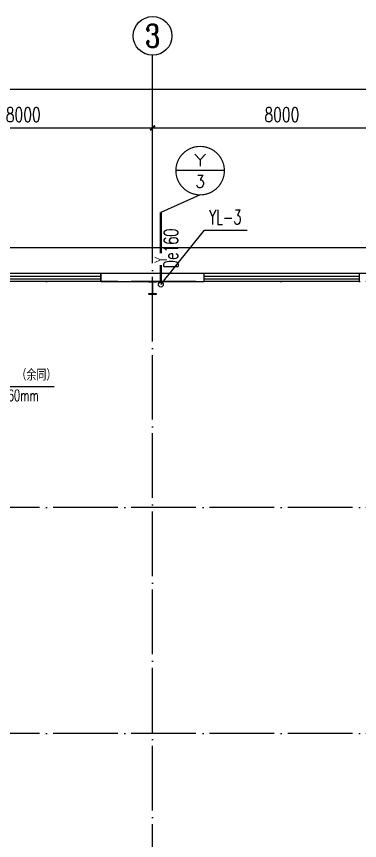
# Model space of a CAD drawing. Extents: x -440213 to 892209, y -122574 to 646408.
# Drawn here: x 17281 to 27890, y 460369 to 485877 of the extents above; entities that cross this region are included whole.
import ezdxf
from ezdxf.enums import TextEntityAlignment as Align

# ---------------------------------------------------------------- set-up
doc = ezdxf.new("R2010")
doc.units = 0
doc.header["$LTSCALE"] = 1000
doc.header["$MEASUREMENT"] = 0
doc.linetypes.add('DOTE', pattern=[2.42, 2, -0.2, 0.02, -0.2])
doc.layers.get('Defpoints').update_dxf_attribs({"color": 250})
for name, color, linetype in [('0 - 梁柱', 3, 'Continuous'), ('AXIS', 171, 'Continuous'), ('AXIS_TEXT', 7, 'Continuous'), ('DIM_消防', 3, 'Continuous'), ('DIM_雨水', 3, 'Continuous'), ('DOTE', 8, 'DOTE'), ('GROUND', 150, 'Continuous'), ('PIPE-雨水', 4, 'Continuous'), ('S_WALL', 9, 'Continuous'), ('TEXT_雨水', 7, 'Continuous'), ('TWT_TEXT', 7, 'Continuous'), ('VPIPE-雨水', 4, 'Continuous'), ('WALL-PARAPET', 6, 'Continuous'), ('WINDOW', 140, 'Continuous')]:
    doc.layers.add(name, color=color, linetype=linetype)
doc.styles.add('_TCH_AXIS', font='COMPLEX', dxfattribs={"bigfont": 'GBCBIG'})
doc.styles.add('_TCH_DIM_T3', font='SIMPLEX', dxfattribs={"width": 0.705882, "bigfont": 'GBCBIG'})
doc.styles.add('_TWT_CIRCLE', font='COMPLEX', dxfattribs={"width": 1.1, "height": 3, "bigfont": 'HZTXT'})
doc.styles.add('_TWT_PIPEDN', font='SIMPLEX', dxfattribs={"width": 0.8, "height": 3, "bigfont": 'HZTXT'})
doc.styles.add('_TWT_PIPETEXT', font='COMPLEX', dxfattribs={"width": 0.8, "height": 2.5, "bigfont": 'HZTXT'})
doc.styles.add('_TWT_SERIAL', font='COMPLEX', dxfattribs={"width": 0.8, "height": 3, "bigfont": 'HZTXT'})
doc.styles.add('COMPLEX', font='COMPLEX')
doc.dimstyles.new('_TCH_ARCH&&150', dxfattribs={"dimtxt": 446.25, "dimasz": 150, "dimexe": 375, "dimexo": 450, "dimgap": 189.375, "dimtad": 1, "dimdec": 0, "dimzin": 0, "dimdsep": 46, "dimtxsty": '_TCH_DIM_T3', "dimblk": 'ARCHTICK', "dimcen": 0.09, "dimclrt": 7, "dimazin": 2, "dimtfac": 1, "dimtdec": 0, "dimtix": 1, "dimtmove": 2, "dimatfit": 3, "dimfxl": 0, "dimtolj": 1, "dimtzin": 0, "dimarcsym": 0})

# ---------------------------------------------------------------- blocks, each defined once
blk = doc.blocks.new('A$C670E4FA6')
at = {"layer": '0 - 梁柱'}
h = blk.add_hatch(color=256, dxfattribs=at)
h.paths.add_polyline_path([(125, 0), (0, 0), (0, 12), (120, 12), (120, 200), (125, 200)])
h.paths.add_polyline_path([(250, 0), (125, 0), (125, 200), (130, 200), (130, 12), (250, 12)])
h.paths.add_polyline_path([(250, 388), (130, 388), (130, 200), (125, 200), (125, 400), (250, 400)])
h.paths.add_polyline_path([(125, 200), (120, 200), (120, 388), (0, 388), (0, 400), (125, 400)])
blk.add_lwpolyline([(0, 400), (0, 388), (120, 388), (120, 12), (0, 12), (0, 0), (250, 0), (250, 12), (130, 12), (130, 388), (250, 388), (250, 400)], close=True, dxfattribs=at)
blk = doc.blocks.new('_AXISO')
blk.add_circle((0, 0), 0.5)
at = {"layer": 'AXIS_TEXT', "style": 'COMPLEX', "width": 1.041667}
blk.add_attdef('A', text='', height=0.56, dxfattribs=at).set_placement((-0.25, -0.28), (0.25, -0.28), align=Align.FIT)
blk = doc.blocks.new('_ArchTick')
at = {"color": 0, "linetype": 'ByBlock', "const_width": 0.4}
blk.add_lwpolyline([(-0.5, -0.5), (0.5, 0.5)], dxfattribs=at)
blk = doc.blocks.new('*D144')
at = {"layer": 'AXIS', "color": 0, "lineweight": -2}
for p, q in [((5250, 479127), (5250, 484002)), ((77730, 479127), (77730, 484002)), ((5250, 483627), (77730, 483627))]:
    blk.add_line(p, q, dxfattribs=at)
at = {"layer": 'Defpoints', "color": 0}
for p in [(77730, 483627), (5250, 478677), (77730, 478677)]:
    blk.add_point(p, dxfattribs=at)
at = {"layer": 'AXIS', "color": 0, "lineweight": -2, "xscale": 150, "yscale": 150, "zscale": 150, "rotation": 180}
blk.add_blockref('_ArchTick', (5250, 483627), dxfattribs=at)
at = {"layer": 'AXIS', "color": 0, "lineweight": -2, "xscale": 150, "yscale": 150, "zscale": 150}
blk.add_blockref('_ArchTick', (77730, 483627), dxfattribs=at)
at = {"layer": 'AXIS', "color": 7, "insert": (41490, 484040), "char_height": 446.2, "attachment_point": 5, "style": '_TCH_DIM_T3'}
blk.add_mtext('\\A1;72480', dxfattribs=at)
blk = doc.blocks.new('*D148')
at = {"layer": 'AXIS', "color": 0, "lineweight": -2}
for p, q in [((13490, 479127), (13490, 482802)), ((21490, 479127), (21490, 482802)), ((13490, 482427), (21490, 482427))]:
    blk.add_line(p, q, dxfattribs=at)
at = {"layer": 'Defpoints', "color": 0}
for p in [(21490, 482427), (13490, 478677), (21490, 478677)]:
    blk.add_point(p, dxfattribs=at)
at = {"layer": 'AXIS', "color": 0, "lineweight": -2, "xscale": 150, "yscale": 150, "zscale": 150, "rotation": 180}
blk.add_blockref('_ArchTick', (13490, 482427), dxfattribs=at)
at = {"layer": 'AXIS', "color": 0, "lineweight": -2, "xscale": 150, "yscale": 150, "zscale": 150}
blk.add_blockref('_ArchTick', (21490, 482427), dxfattribs=at)
at = {"layer": 'AXIS', "color": 7, "insert": (17490, 482840), "char_height": 446.2, "attachment_point": 5, "style": '_TCH_DIM_T3'}
blk.add_mtext('\\A1;8000', dxfattribs=at)
blk = doc.blocks.new('*D149')
at = {"layer": 'AXIS', "color": 0, "lineweight": -2}
for p, q in [((21490, 479127), (21490, 482802)), ((29490, 479127), (29490, 482802)), ((21490, 482427), (29490, 482427))]:
    blk.add_line(p, q, dxfattribs=at)
at = {"layer": 'Defpoints', "color": 0}
for p in [(29490, 482427), (21490, 478677), (29490, 478677)]:
    blk.add_point(p, dxfattribs=at)
at = {"layer": 'AXIS', "color": 0, "lineweight": -2, "xscale": 150, "yscale": 150, "zscale": 150, "rotation": 180}
blk.add_blockref('_ArchTick', (21490, 482427), dxfattribs=at)
at = {"layer": 'AXIS', "color": 0, "lineweight": -2, "xscale": 150, "yscale": 150, "zscale": 150}
blk.add_blockref('_ArchTick', (29490, 482427), dxfattribs=at)
at = {"layer": 'AXIS', "color": 7, "insert": (25490, 482840), "char_height": 446.2, "attachment_point": 5, "style": '_TCH_DIM_T3'}
blk.add_mtext('\\A1;8000', dxfattribs=at)
blk = doc.blocks.new('$TCHSYS$WIN2D')
for p, q in [((-0.5, 0.5), (0.5, 0.5)), ((-0.5, 0.5), (-0.5, -0.5)), ((0.5, 0.5), (0.5, -0.5)), ((0.5, 0.1667), (-0.5, 0.1667)), ((0.5, -0.1667), (-0.5, -0.1667)), ((-0.5, -0.5), (0.5, -0.5))]:
    blk.add_line(p, q)

msp = doc.modelspace()

# ---------------------------------------------------------------- linework, layer by layer
at = {"color": 3}
msp.add_line((18449, 474416.7), (13630.1, 474416.7), dxfattribs=at)
at = {"layer": 'AXIS'}
msp.add_line((21490.2, 478677), (21490.2, 484677), dxfattribs=at)
at = {"layer": 'DIM_消防'}
msp.add_line((23710.4, 481104.4), (22210.4, 481104.4), dxfattribs=at)
at = {"layer": 'DIM_消防', "const_width": 37.5}
msp.add_lwpolyline([(23710.4, 481104.4, 1), (22210.4, 481104.4, 1)], format="xyb", close=True, dxfattribs=at)
at = {"layer": 'DIM_雨水'}
for p, q in [((21744.9, 477577), (23091.1, 479261.6)), ((23091.1, 479261.6), (24410.4, 479261.6))]:
    msp.add_line(p, q, dxfattribs=at)
at = {"layer": 'DOTE'}
for p, q in [((21490.2, 434677), (21490.2, 478677)), ((78490.2, 477677), (4490.2, 477677)), ((78490.2, 470677), (4490.2, 470677)), ((78490.2, 463677), (4490.2, 463677))]:
    msp.add_line(p, q, dxfattribs=at)
at = {"layer": 'GROUND', "color": 8}
for p, q in [((78530.2, 478717), (4450.2, 478717)), ((77730.2, 477917), (5250.2, 477917))]:
    msp.add_line(p, q, dxfattribs=at)
at = {"layer": 'PIPE-雨水', "linetype": 'Continuous', "ltscale": 1.5, "const_width": 75}
for points in [[(21744.9, 478547), (21744.9, 479813.7)], [(21744.9, 477652), (21744.9, 478179.8)]]:
    msp.add_lwpolyline(points, dxfattribs=at)
at = {"layer": 'S_WALL', "color": 3}
msp.add_line((22960.4, 480354.4), (21744.9, 479813.7), dxfattribs=at)
at = {"layer": 'VPIPE-雨水', "linetype": 'Continuous'}
msp.add_circle((21744.9, 477577), 75, dxfattribs=at)
at = {"layer": 'WALL-PARAPET'}
for p, q in [((23090.2, 477917), (19890.2, 477917)), ((19890.2, 477917), (19890.2, 477677)), ((23090.2, 477677), (23090.2, 477917)), ((19890.2, 477677), (23090.2, 477677))]:
    msp.add_line(p, q, dxfattribs=at)

# ---------------------------------------------------------------- block references
at = {"layer": '0 - 梁柱', "rotation": 180}
msp.add_blockref('A$C670E4FA6', (21615.2, 477677), dxfattribs=at)
at = {"layer": 'AXIS'}
ref = msp.add_blockref('_AXISO', (21490.2, 485277), dxfattribs=dict(at, xscale=1200, yscale=1200, zscale=1200))
ref.add_attrib('A', '3', dxfattribs={"layer": 'AXIS_TEXT', "height": 698.9, "style": '_TCH_AXIS'}).set_placement((21257.2, 484927.6), (21723.2, 484927.6), align=Align.FIT)
at = {"layer": 'WINDOW', "xscale": -4800, "yscale": -240, "zscale": -4800}
for p in [(17490.2, 477797), (25490.2, 477797)]:
    msp.add_blockref('$TCHSYS$WIN2D', p, dxfattribs=at)

# ---------------------------------------------------------------- texts
at = {"layer": 'DIM_消防', "color": 7, "style": '_TWT_CIRCLE'}
for s, height, p, p2 in [('Y', 372.7, (22774.9, 481246), (23145.9, 481246)), ('3', 388.1, (22818.1, 480577), (23102.7, 480577))]:
    msp.add_text(s, height=height, dxfattribs=at).set_placement(p, p2, align=Align.FIT)
at = {"layer": 'TEXT_雨水', "linetype": 'Continuous', "style": '_TWT_PIPEDN', "width": 0.64}
msp.add_text('De160', height=450, rotation=90, dxfattribs=at).set_placement((22283.4, 478085))
at = {"layer": 'TEXT_雨水', "style": '_TWT_PIPETEXT', "width": 0.64}
msp.add_text('Y', height=375, rotation=90, dxfattribs=at).set_placement((21932.4, 478254.8))
at = {"layer": 'TWT_TEXT'}
for s, height, style, width, p in [('YL-3', 450, '_TWT_SERIAL', 0.64, (23237, 479441.6)), ('（余同）', 350, '_TWT_PIPEDN', 0.8, (17280.3, 474608.3)), ('1200mm*550mm*160mm', 350, '_TWT_PIPEDN', 0.64, (14015.9, 473973.4))]:
    msp.add_text(s, height=height, dxfattribs=dict(at, style=style, width=width)).set_placement(p)

# ---------------------------------------------------------------- dimensions: what is measured, and where the dimension line sits
at = {"layer": 'AXIS'}
for p1, p2, distance, picture, middle in [((5250.2, 478677), (77730.2, 478677), 4950, '*D144', (41490.2, 484039.5)), ((13490.2, 478677), (21490.2, 478677), 3750, '*D148', (17490.2, 482839.5)), ((21490.2, 478677), (29490.2, 478677), 3750, '*D149', (25490.2, 482839.5))]:
    dim = msp.add_aligned_dim(p1=p1, p2=p2, distance=distance, dimstyle='_TCH_ARCH&&150', dxfattribs=at)
    dim.commit()
    dim.dimension.update_dxf_attribs({"geometry": picture, "text_midpoint": middle})

doc.saveas('drawing.dxf')
